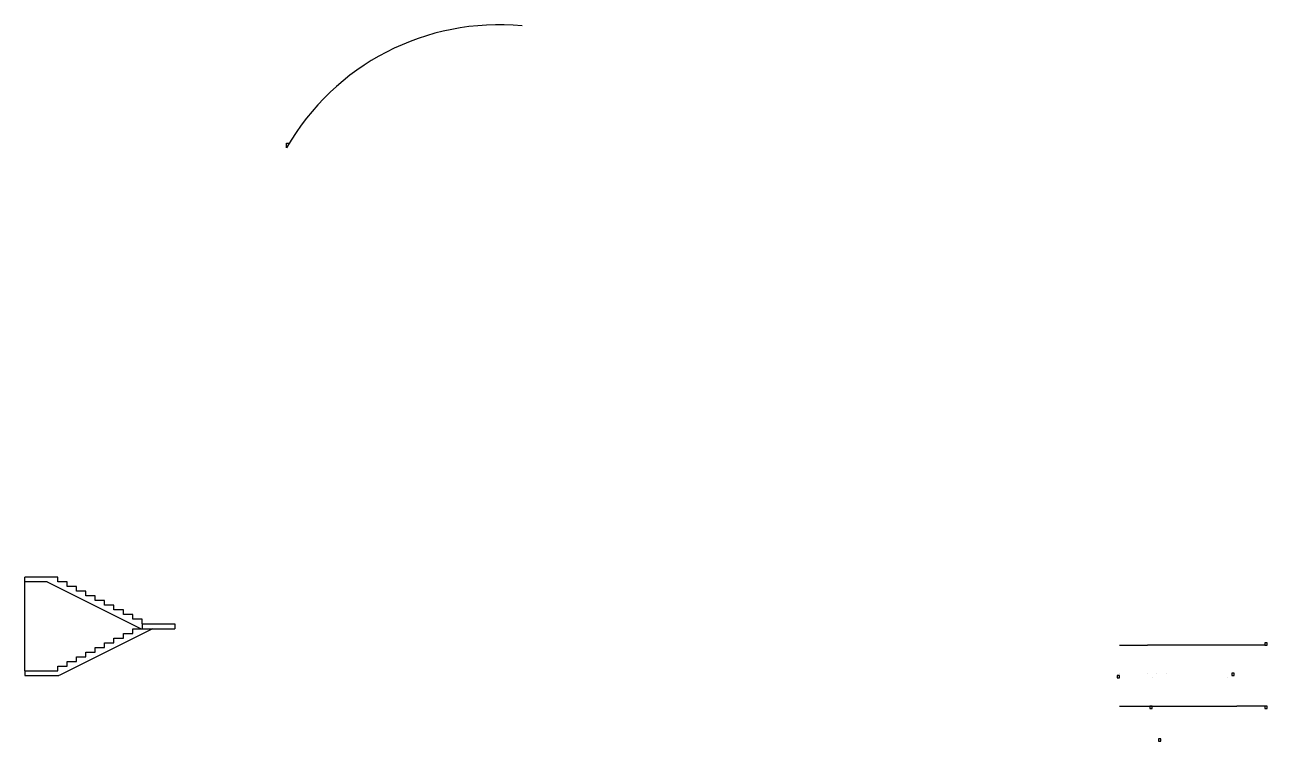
# Model space of a CAD drawing. Header units: inches. Extents: x 466 to 2055, y -74 to 842.
import ezdxf

# ---------------------------------------------------------------- set-up
doc = ezdxf.new("R2010")
doc.units = ezdxf.units.IN
doc.header["$MEASUREMENT"] = 0
doc.layers.add('2d cons', color=60, linetype='Continuous')

msp = doc.modelspace()

# ---------------------------------------------------------------- linework, layer by layer
at = {"layer": '2d cons'}
for p, q in [((801, 684.6), (801, 690.6)), ((801, 690.6), (804.5, 690.6)), ((466.4, 15.5), (466.4, 135.5)), ((508.4, 135.5), (466.4, 135.5)), ((495, 129.5), (466.4, 129.5)), ((495, 129.5), (615, 69.5)), ((508.4, 129.5), (508.4, 135.5)), ((520.4, 129.5), (508.4, 129.5)), ((520.4, 123.5), (520.4, 129.5)), ((532.4, 123.5), (520.4, 123.5)), ((532.4, 117.5), (532.4, 123.5)), ((544.4, 117.5), (532.4, 117.5)), ((544.4, 111.5), (544.4, 117.5)), ((556.4, 111.5), (544.4, 111.5)), ((556.4, 105.5), (556.4, 111.5)), ((568.4, 105.5), (556.4, 105.5)), ((568.4, 99.5), (568.4, 105.5)), ((580.4, 99.5), (568.4, 99.5)), ((580.4, 93.5), (580.4, 99.5)), ((592.4, 93.5), (580.4, 93.5)), ((592.4, 87.5), (592.4, 93.5)), ((604.4, 87.5), (592.4, 87.5)), ((604.4, 81.5), (604.4, 87.5)), ((616.4, 81.5), (604.4, 81.5)), ((616.4, 75.5), (616.4, 81.5)), ((629.8, 69.5), (511.1, 10.1)), ((604.4, 63.5), (604.4, 69.5)), ((604.4, 69.5), (616.4, 69.5)), ((615, 69.5), (616.4, 69.5)), ((616.4, 75.5), (658.4, 75.5)), ((616.4, 75.5), (616.4, 69.5)), ((616.4, 69.5), (629.8, 69.5)), ((629.8, 69.5), (658.4, 69.5)), ((658.4, 75.5), (658.4, 69.5)), ((568.4, 45.5), (568.4, 51.5)), ((568.4, 51.5), (580.4, 51.5)), ((580.4, 51.5), (580.4, 57.5)), ((580.4, 57.5), (592.4, 57.5)), ((592.4, 57.5), (592.4, 63.5)), ((592.4, 63.5), (604.4, 63.5)), ((1865.8, 48.5, 126), (1865.8, 48.5, 162)), ((1865.8, 48.5, 162), (1901.8, 48.5, 162)), ((1901.8, 48.5, 126), (1901.8, 48.5, 162)), ((2021.8, 48.5, 102), (1901.8, 48.5, 162)), ((1925.8, 48.5, 114), (1925.8, 48.5, 150)), ((2009.8, 48.5, 72), (2009.8, 48.5, 108)), ((2051.8, 48.5, 102), (2021.8, 48.5, 102)), ((2051.8, 48.5, 66), (2051.8, 48.5, 102)), ((532.4, 27.5), (532.4, 33.5)), ((532.4, 33.5), (544.4, 33.5)), ((544.4, 33.5), (544.4, 39.5)), ((544.4, 39.5), (556.4, 39.5)), ((556.4, 39.5), (556.4, 45.5)), ((556.4, 45.5), (568.4, 45.5)), ((508.4, 15.5), (508.4, 21.5)), ((508.4, 21.5), (520.4, 21.5)), ((520.4, 21.5), (520.4, 27.5)), ((520.4, 27.5), (532.4, 27.5)), ((466.4, 15.5), (508.4, 15.5)), ((466.4, 15.5), (466.4, 9.5)), ((466.4, 9.5), (509.8, 9.5)), ((511.1, 10.1), (509.8, 9.5)), ((1865.8, 12.5, 126), (1865.8, 12.5, 162)), ((1865.8, 6.5, 6), (1865.8, 6.5, 42)), ((1901.8, 12.5, 126), (1901.8, 12.5, 162)), ((1907.8, 6.5, 12), (1907.8, 6.5, 48)), ((1913.8, 12.5, 120), (1913.8, 12.5, 156)), ((1925.8, 12.5, 114), (1925.8, 12.5, 150)), ((2003.8, 6.5, 60), (2003.8, 6.5, 96)), ((2009.8, 12.5, 72), (2009.8, 12.5, 108)), ((1865.8, -29.5, 42), (1895.8, -29.5, 42)), ((1895.8, -29.5, 42), (2015.8, -29.5, 102)), ((1907.8, -29.5, 12), (1907.8, -29.5, 48)), ((2003.8, -29.5, 60), (2003.8, -29.5, 96)), ((2015.8, -29.5, 66), (2015.8, -29.5, 102)), ((2051.8, -29.5, 102), (2015.8, -29.5, 102)), ((2051.8, -29.5, 66), (2051.8, -29.5, 102))]:
    msp.add_line(p, q, dxfattribs=at)
for points, elevation in [([(2051.8, 48.5), (2054.8, 48.5), (2054.8, 51.5), (2051.8, 51.5)], 66), ([(1862.8, 6.5), (1865.8, 6.5), (1865.8, 9.5), (1862.8, 9.5)], 6), ([(2009.8, 9.5), (2012.8, 9.5), (2012.8, 12.5), (2009.8, 12.5)], 72), ([(1904.8, -32.5), (1907.8, -32.5), (1907.8, -29.5), (1904.8, -29.5)], 12), ([(2051.8, -32.5), (2054.8, -32.5), (2054.8, -29.5), (2051.8, -29.5)], 66)]:
    msp.add_lwpolyline(points, close=True, dxfattribs=dict(at, elevation=elevation))
msp.add_lwpolyline([(1916, -74.3), (1919, -74.3), (1919, -71.3), (1916, -71.3)], close=True, dxfattribs=at)
msp.add_arc((1072.2, 529.3), 312.5, 84.478, 150.203, dxfattribs=at)

doc.saveas('drawing.dxf')
